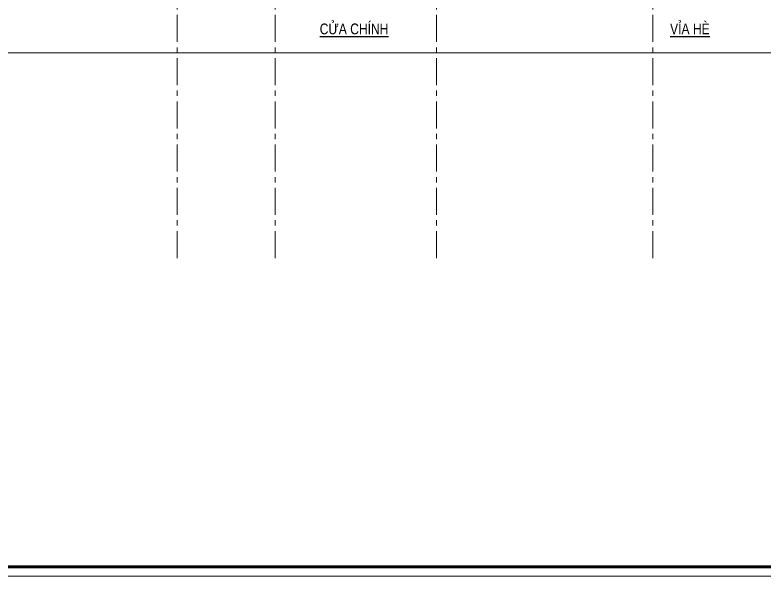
# Model space of a CAD drawing. Header units: millimetres. Extents: x 1109421 to 1726579, y -247837 to 144927.
# Drawn here: x 1152914 to 1173701, y -49499 to -33920 of the extents above; entities that cross this region are included whole.
import ezdxf
from ezdxf.enums import TextEntityAlignment as Align

# ---------------------------------------------------------------- set-up
doc = ezdxf.new("R2010")
doc.units = ezdxf.units.MM
doc.header["$LTSCALE"] = 600
doc.header["$MEASUREMENT"] = 0
doc.linetypes.add('CENTER', pattern=[2, 1.25, -0.25, 0.25, -0.25])
doc.layers.get('0').update_dxf_attribs({"lineweight": 0})
doc.layers.get('Defpoints').update_dxf_attribs({"lineweight": 0})
for name, color, linetype, lineweight in [('Khungten_LCDI', 7, 'Continuous', 25), ('LC Net thay', 7, 'Continuous', 25), ('LC Text1', 3, 'Continuous', 20), ('LC Text2', 7, 'Continuous', 25), ('thay1', 63, 'Continuous', 18), ('truc', 76, 'CENTER', 9)]:
    doc.layers.add(name, color=color, linetype=linetype, lineweight=lineweight)
doc.styles.add('Khungten', font='VHAVAN.TTF', dxfattribs={"width": 0.9, "height": 5000})
doc.styles.add('T2', font='VHARIAL.TTF', dxfattribs={"width": 0.8})
doc.styles.add('Title', font='VHBLACK.TTF')

# ---------------------------------------------------------------- blocks, each defined once
blk = doc.blocks.new('lcdi fix')
at = {"layer": 'Defpoints', "lineweight": 0}
blk.add_lwpolyline([(-1200, -14850), (-1200, 14850), (40800, 14850), (40800, -14850)], close=True, dxfattribs=at)
at = {"layer": 'Khungten_LCDI', "color": 5, "lineweight": 60}
blk.add_lwpolyline([(0, -14650), (0, 14650), (40600, 14650), (40600, -14650)], close=True, dxfattribs=at)
at = {"color": 7, "style": 'Khungten', "width": 0.8}
for tag, p in [('REVISION', (39499, -10746)), ('NGAYHT', (39546, -11609))]:
    blk.add_attdef(tag, text='', height=200, dxfattribs=at).set_placement(p, align=Align.CENTER)
at = {"layer": 'LC Text1', "style": 'Title', "width": 1.485915}
for tag, p, p2 in [('TENBANVE1', (36913, -8886), (40339, -8886)), ('TENBANVE2', (36913, -9562), (40339, -9562))]:
    blk.add_attdef(tag, text='', height=250, dxfattribs=at).set_placement(p, p2, align=Align.FIT)
at = {"layer": 'LC Text1', "style": 'Title', "width": 0.7}
blk.add_attdef('SOBANVE', text='', height=250, dxfattribs=at).set_placement((39562, -13896), align=Align.CENTER)

msp = doc.modelspace()

# ---------------------------------------------------------------- linework, layer by layer
at = {"layer": 'thay1'}
msp.add_line((1177114, -34973.3), (1135446.1, -34973.3), dxfattribs=at)
at = {"layer": 'truc'}
for p, q in [((1157414, -40669.1), (1157414, -15187.2)), ((1160134, -40669.1), (1160134, -15187.2)), ((1164614, -40669.1), (1164614, -15187.2)), ((1170614, -40669.1), (1170614, -15187.2))]:
    msp.add_line(p, q, dxfattribs=at)

# ---------------------------------------------------------------- block references
at = {"layer": 'LC Net thay', "xscale": 1.275, "yscale": 1.275, "zscale": 1.275}
msp.add_blockref('lcdi fix', (1134064.7, -30565.4), dxfattribs=at)

# ---------------------------------------------------------------- texts
at = {"layer": 'LC Text2', "style": 'T2', "width": 0.8}
for s, p in [('%%Ucöa chÝnh', (1161371.5, -34456.9)), ('%%UvØa hÌ', (1171094.1, -34456.9))]:
    msp.add_text(s, height=300, dxfattribs=at).set_placement(p)

doc.saveas('drawing.dxf')
